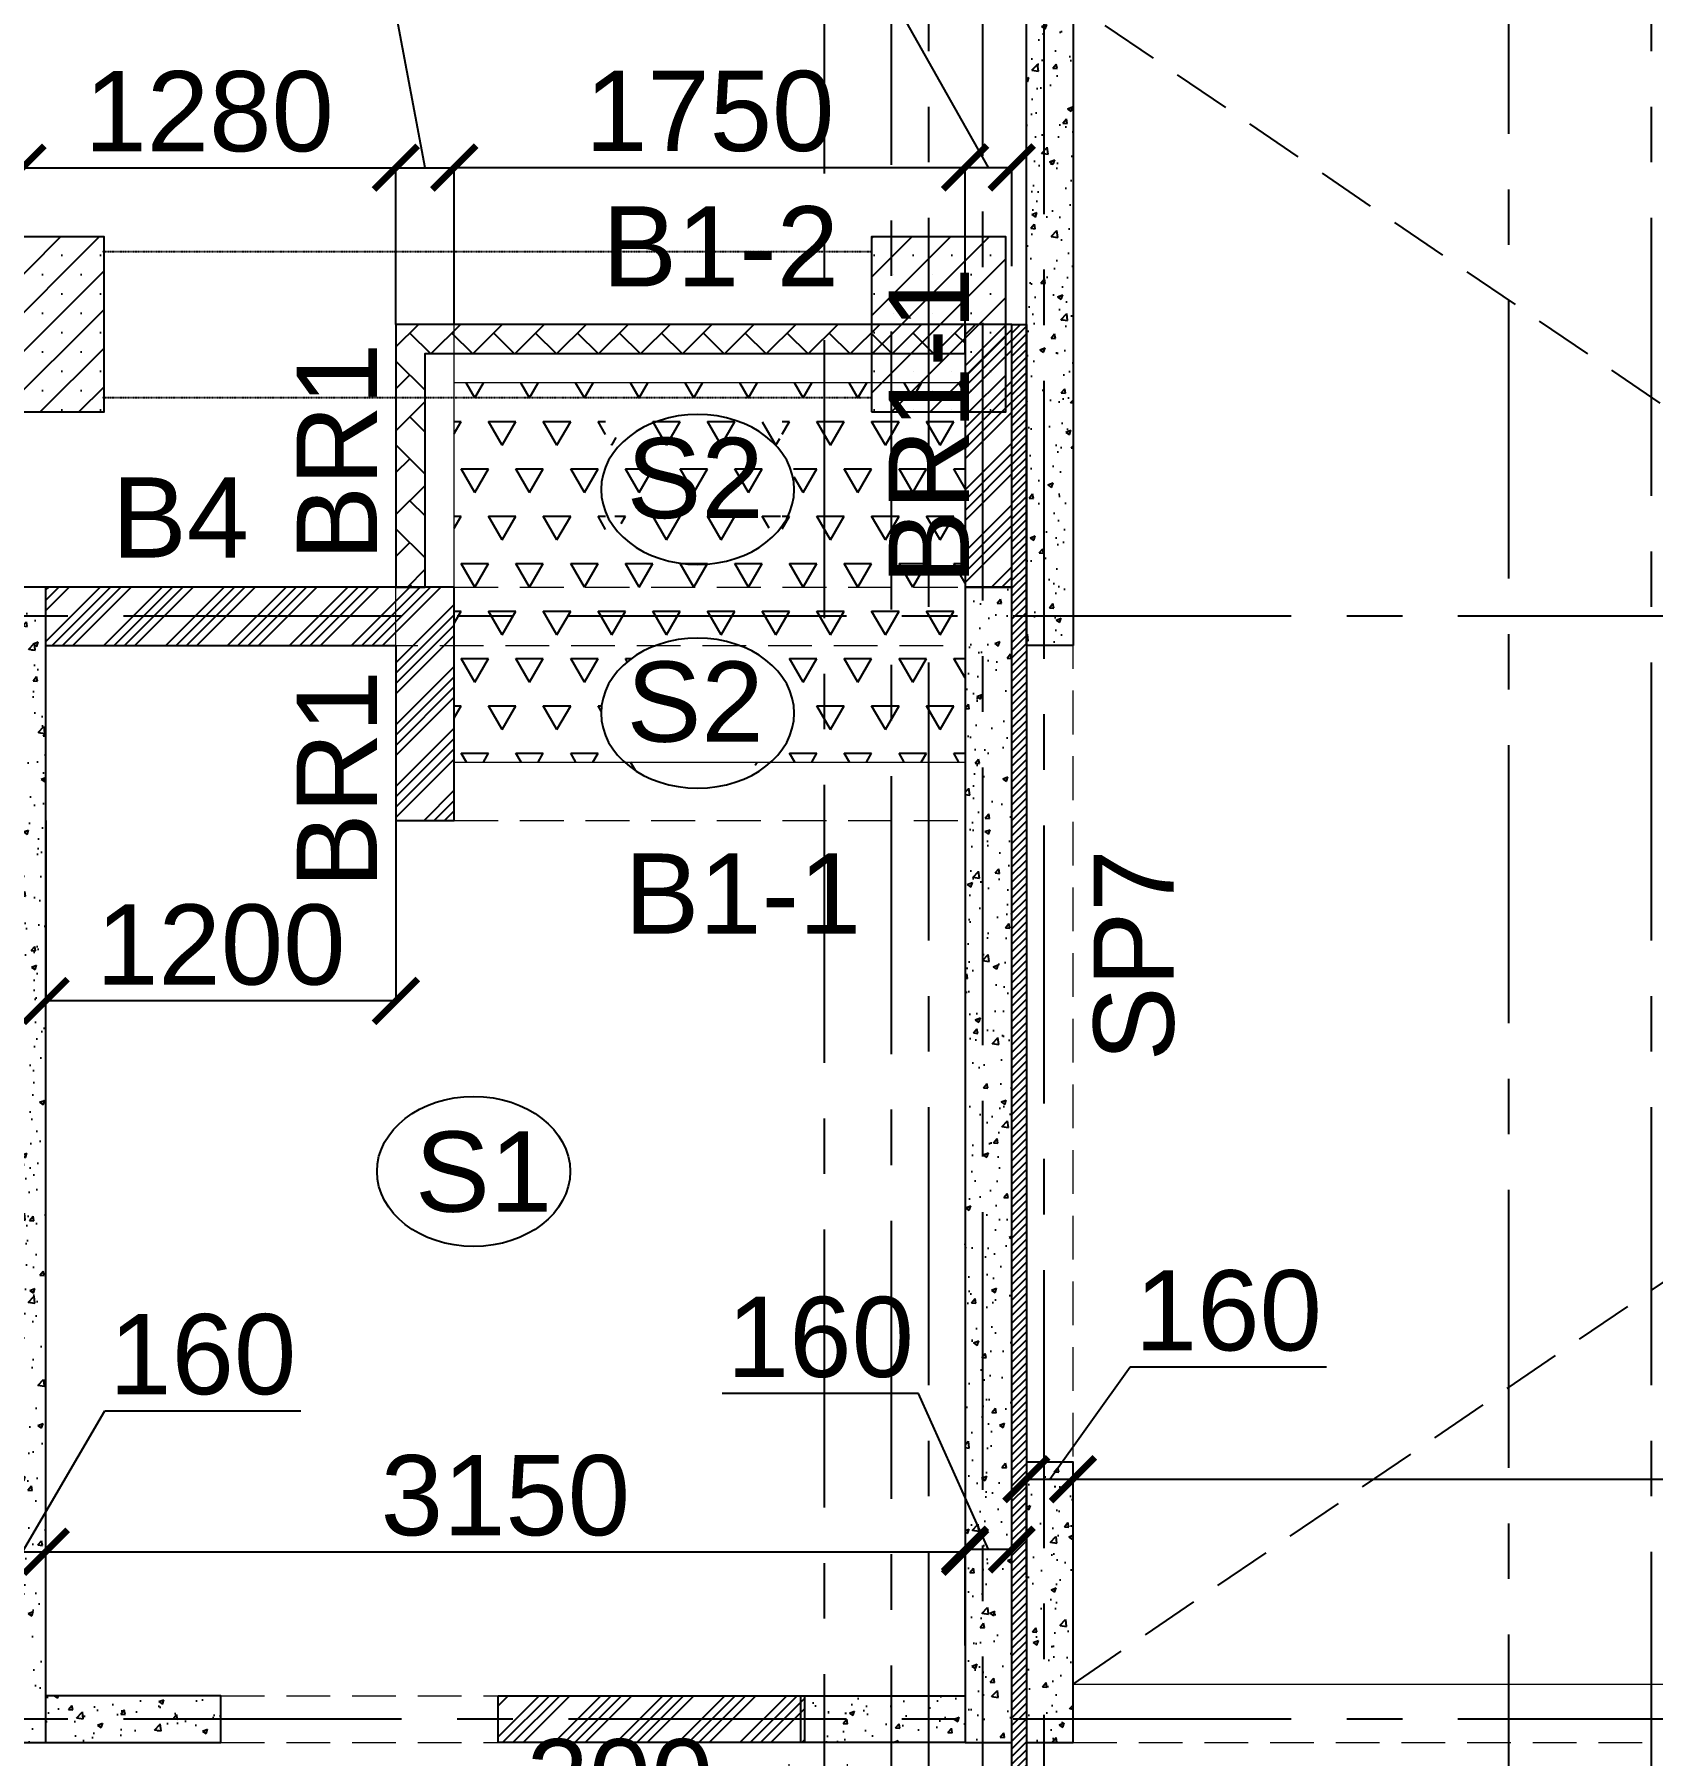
# Model space of a CAD drawing. Header units: inches. Extents: x -1898 to 127651, y -195120 to -109120.
# Drawn here: x 35334 to 40878, y -123195 to -117296 of the extents above; entities that cross this region are included whole.
import ezdxf

# ---------------------------------------------------------------- set-up
doc = ezdxf.new("R2010")
doc.units = ezdxf.units.IN
doc.header["$MEASUREMENT"] = 0
for name, pattern in [('CENTER', [50.8, 31.75, -6.35, 6.35, -6.35]), ('DASHED2', [9.525, 6.35, -3.175]), ('Hidden', [3, 2, -1])]:
    doc.linetypes.add(name, pattern=pattern)
for name, color, linetype in [('1', 8, 'Continuous'), ('160 R.C. WALL HAT', 8, 'Continuous'), ('160 R.C.WALL', 6, 'Continuous'), ('2', 5, 'Continuous'), ('AR-Column', 40, 'Continuous'), ('AR-Hidden', 251, 'DASHED2'), ('BAL. PARAPET WALL', 4, 'Continuous'), ('BEAM TEXT', 4, 'Continuous'), ('DIM', 251, 'Continuous'), ('GRID', 8, 'CENTER'), ('NON S.WALL HATCH', 8, 'Continuous'), ('NON STRUC R.C.WALL', 6, 'Continuous'), ('NON.STRUC.R.C.WALLS', 1, 'Continuous'), ('PARAPET WALL', 4, 'Continuous'), ('SPANRAL BEAM', 3, 'Continuous'), ('SUNKEN', 8, 'Continuous')]:
    doc.layers.add(name, color=color, linetype=linetype)
for name, color, linetype, lineweight in [('BEAMS', 3, 'Continuous', 0), ('SLAB CIR', 1, 'Continuous', 25), ('SLAB TXT', 3, 'Continuous', 0)]:
    doc.layers.add(name, color=color, linetype=linetype, lineweight=lineweight)
doc.styles.add('T200', font='sanss___.ttf', dxfattribs={"height": 275})
doc.styles.add('T300', font='sanss___.ttf', dxfattribs={"height": 350})
doc.dimstyles.new('T 200', dxfattribs={"dimtxt": 275, "dimasz": 150, "dimexe": 1, "dimexo": 0, "dimgap": 50, "dimtad": 1, "dimdec": 0, "dimrnd": 5, "dimdsep": 46, "dimtxsty": 'T200', "dimblk": 'ARCHTICK', "dimcen": 2.5, "dimdle": 1, "dimclrd": 5, "dimclre": 253, "dimclrt": 1, "dimadec": 0, "dimazin": 0, "dimtfac": 1, "dimtdec": 0, "dimtmove": 2, "dimatfit": 3, "dimfxl": 0, "dimarcsym": 0})
pattern_1 = [(45, (2346260.05, -240371.21), (-106.066017, 106.066017), []), (45, (2346295.4, -240371.21), (-106.066017, 106.066017), []), (45, (2346330.76, -240371.21), (-106.066017, 106.066017), []), (45, (2346366.12, -240371.21), (-106.066017, 106.066017), [])]
pattern_2 = [(50, (2184721.52, 112605.64), (179.315046, -15.688034), [18.75, -206.25]), (355, (2184721.52, 112605.64), (-34.687833, 188.048033), [15, -165]), (100.4514445, (2184736.47, 112604.33), (144.627212, 172.359998), [15.935048, -175.285528]), (46.1842, (2184721.52, 112655.64), (266.810333, -41.37982), [28.125, -309.375]), (96.635635, (2184743.76, 112652.2), (233.665486, 243.52965), [23.902586, -262.92844]), (351.184164, (2184721.52, 112655.64), (233.665486, 243.52965), [22.5, -247.5]), (21, (2184746.52, 112643.14), (149.226763, -100.654723), [18.75, -206.25]), (326, (2184746.52, 112643.14), (60.828833, 181.287511), [15, -165]), (71.451445, (2184758.96, 112634.75), (210.055594, 80.632788), [15.935047, -175.285528]), (37.5, (2184721.524, 112605.64), (3.0399638, 83.2234635), [0, -163, 0, -167.5, 0, -165.625]), (7.5, (2184721.52, 112605.64), (65.7673844, 98.602928), [0, -95.5, 0, -159.25, 0, -63.125]), (327.5, (2184665.774, 112605.64), (133.455609, -5.638718), [0, -62.5, 0, -195, 0, -258.75]), (317.5, (2184640.77, 112605.64), (145.7965423, 25.0262456), [0, -81.25, 0, -129.5, 0, -183.75])]
pattern_3 = [(45, (-131825.64, 75915.45), (-66.29126, 66.29126), []), (45, (-131759.35, 75915.45), (-66.29126, 66.29126), [0, -93.75])]

# ---------------------------------------------------------------- blocks, each defined once
blk = doc.blocks.new('_ARCHTICK')
at = {"color": 0, "linetype": 'ByBlock', "const_width": 0.15}
blk.add_lwpolyline([(-0.5, -0.5), (0.5, 0.5)], dxfattribs=at)
blk = doc.blocks.new('*D21')
at = {"layer": 'Defpoints', "color": 0}
for p in [(35372.4, -122496.6), (35212.4, -122768.8, 14.7), (35372.4, -122783.9, 14.7)]:
    blk.add_point(p, dxfattribs=at)
at = {"layer": 'DIM', "color": 5, "lineweight": -2}
for p, q in [((35292.4, -122496.6), (35574.5, -122013.2)), ((35574.5, -122013.2), (36246.7, -122013.2)), ((35211.4, -122496.6), (35373.4, -122496.6))]:
    blk.add_line(p, q, dxfattribs=at)
at = {"layer": 'DIM', "color": 253, "lineweight": -2}
for p, q in [((35212.4, -122768.8), (35212.4, -122495.6)), ((35372.4, -122783.9), (35372.4, -122495.6))]:
    blk.add_line(p, q, dxfattribs=at)
at = {"layer": 'DIM', "color": 5, "lineweight": -2, "xscale": 150, "yscale": 150, "zscale": 150, "rotation": 180}
blk.add_blockref('_ARCHTICK', (35212.4, -122496.6), dxfattribs=at)
at = {"layer": 'DIM', "color": 5, "lineweight": -2, "xscale": 150, "yscale": 150, "zscale": 150}
blk.add_blockref('_ARCHTICK', (35372.4, -122496.6), dxfattribs=at)
at = {"layer": 'DIM', "color": 1, "insert": (35910.6, -121821.3), "char_height": 275, "attachment_point": 5, "style": 'T200'}
blk.add_mtext('160', dxfattribs=at)
blk = doc.blocks.new('*D22')
at = {"layer": 'Defpoints', "color": 0}
for p in [(38522.4, -122489.3), (38682.4, -122776.6, 14.7), (38522.4, -122818.5, 14.7)]:
    blk.add_point(p, dxfattribs=at)
at = {"layer": 'DIM', "color": 5, "lineweight": -2}
for p, q in [((38363, -121954.1), (37690.7, -121954.1)), ((38602.4, -122489.3), (38363, -121954.1)), ((38683.4, -122489.3), (38521.4, -122489.3))]:
    blk.add_line(p, q, dxfattribs=at)
at = {"layer": 'DIM', "color": 253, "lineweight": -2}
for p, q in [((38522.4, -122818.5), (38522.4, -122488.3)), ((38682.4, -122776.6), (38682.4, -122488.3))]:
    blk.add_line(p, q, dxfattribs=at)
at = {"layer": 'DIM', "color": 5, "lineweight": -2, "xscale": 150, "yscale": 150, "zscale": 150, "rotation": 180}
blk.add_blockref('_ARCHTICK', (38522.4, -122489.3), dxfattribs=at)
at = {"layer": 'DIM', "color": 5, "lineweight": -2, "xscale": 150, "yscale": 150, "zscale": 150}
blk.add_blockref('_ARCHTICK', (38682.4, -122489.3), dxfattribs=at)
at = {"layer": 'DIM', "color": 1, "insert": (38026.8, -121762.3), "char_height": 275, "attachment_point": 5, "style": 'T200'}
blk.add_mtext('160', dxfattribs=at)
blk = doc.blocks.new('*D23')
at = {"layer": 'Defpoints', "color": 0}
for p in [(38892.4, -122248.2), (38732.4, -122576.9, 14.7), (38892.4, -122591.2, 14.7)]:
    blk.add_point(p, dxfattribs=at)
at = {"layer": 'DIM', "color": 5, "lineweight": -2}
for p, q in [((38812.4, -122248.2), (39088.6, -121863)), ((39088.6, -121863), (39760.8, -121863)), ((38731.4, -122248.2), (38893.4, -122248.2))]:
    blk.add_line(p, q, dxfattribs=at)
at = {"layer": 'DIM', "color": 253, "lineweight": -2}
for p, q in [((38732.4, -122576.9), (38732.4, -122247.2)), ((38892.4, -122591.2), (38892.4, -122247.2))]:
    blk.add_line(p, q, dxfattribs=at)
at = {"layer": 'DIM', "color": 5, "lineweight": -2, "xscale": 150, "yscale": 150, "zscale": 150, "rotation": 180}
blk.add_blockref('_ARCHTICK', (38732.4, -122248.2), dxfattribs=at)
at = {"layer": 'DIM', "color": 5, "lineweight": -2, "xscale": 150, "yscale": 150, "zscale": 150}
blk.add_blockref('_ARCHTICK', (38892.4, -122248.2), dxfattribs=at)
at = {"layer": 'DIM', "color": 1, "insert": (39424.7, -121671.2), "char_height": 275, "attachment_point": 5, "style": 'T200'}
blk.add_mtext('160', dxfattribs=at)
blk = doc.blocks.new('*D24')
at = {"layer": 'Defpoints', "color": 0}
for p in [(47351, -122248.4), (38892.4, -122591.2, 14.7), (47351, -122605.9)]:
    blk.add_point(p, dxfattribs=at)
at = {"layer": 'DIM', "color": 5, "lineweight": -2}
blk.add_line((38891.4, -122248.4), (47352, -122248.4), dxfattribs=at)
at = {"layer": 'DIM', "color": 253, "lineweight": -2}
for p, q in [((38892.4, -122591.2), (38892.4, -122247.4)), ((47351, -122605.9), (47351, -122247.4))]:
    blk.add_line(p, q, dxfattribs=at)
at = {"layer": 'DIM', "color": 5, "lineweight": -2, "xscale": 150, "yscale": 150, "zscale": 150, "rotation": 180}
blk.add_blockref('_ARCHTICK', (38892.4, -122248.4), dxfattribs=at)
at = {"layer": 'DIM', "color": 5, "lineweight": -2, "xscale": 150, "yscale": 150, "zscale": 150}
blk.add_blockref('_ARCHTICK', (47351, -122248.4), dxfattribs=at)
at = {"layer": 'DIM', "color": 1, "insert": (43121.7, -122056.6), "char_height": 275, "attachment_point": 5, "style": 'T200'}
blk.add_mtext('8460', dxfattribs=at)
blk = doc.blocks.new('*D231')
at = {"layer": 'Defpoints', "color": 0}
for p in [(37919.3, -123740.6, 14.7), (38119.3, -123760.8), (38119.3, -123841.5, 14.7)]:
    blk.add_point(p, dxfattribs=at)
at = {"layer": 'DIM', "color": 5, "lineweight": -2}
for p, q in [((37689, -123469.8), (36990.7, -123469.8)), ((38019.3, -123760.8), (37689, -123469.8)), ((37918.3, -123760.8), (38120.3, -123760.8))]:
    blk.add_line(p, q, dxfattribs=at)
at = {"layer": 'DIM', "color": 253, "lineweight": -2}
for p, q in [((37919.3, -123740.6), (37919.3, -123761.8)), ((38119.3, -123841.5), (38119.3, -123759.8))]:
    blk.add_line(p, q, dxfattribs=at)
at = {"layer": 'DIM', "color": 5, "lineweight": -2, "xscale": 150, "yscale": 150, "zscale": 150, "rotation": 180}
blk.add_blockref('_ARCHTICK', (37919.3, -123760.8), dxfattribs=at)
at = {"layer": 'DIM', "color": 5, "lineweight": -2, "xscale": 150, "yscale": 150, "zscale": 150}
blk.add_blockref('_ARCHTICK', (38119.3, -123760.8), dxfattribs=at)
at = {"layer": 'DIM', "color": 1, "insert": (37339.8, -123278.2), "char_height": 275, "attachment_point": 5, "style": 'T200'}
blk.add_mtext('200', dxfattribs=at)
blk = doc.blocks.new('*D263')
at = {"layer": 'Defpoints', "color": 0}
for p in [(35292.4, -117753.1), (35292.4, -117887.1, 14.7), (34012.4, -118290.2, 14.7)]:
    blk.add_point(p, dxfattribs=at)
at = {"layer": 'DIM', "color": 5, "lineweight": -2}
blk.add_line((34011.4, -117753.1), (35293.4, -117753.1), dxfattribs=at)
at = {"layer": 'DIM', "color": 253, "lineweight": -2}
for p, q in [((34012.4, -118290.2), (34012.4, -117752.1)), ((35292.4, -117887.1), (35292.4, -117752.1))]:
    blk.add_line(p, q, dxfattribs=at)
at = {"layer": 'DIM', "color": 5, "lineweight": -2, "xscale": 150, "yscale": 150, "zscale": 150, "rotation": 180}
blk.add_blockref('_ARCHTICK', (34012.4, -117753.1), dxfattribs=at)
at = {"layer": 'DIM', "color": 5, "lineweight": -2, "xscale": 150, "yscale": 150, "zscale": 150}
blk.add_blockref('_ARCHTICK', (35292.4, -117753.1), dxfattribs=at)
at = {"layer": 'DIM', "color": 1, "insert": (34652.4, -117561.4), "char_height": 275, "attachment_point": 5, "style": 'T200'}
blk.add_mtext('1280', dxfattribs=at)
blk = doc.blocks.new('*D264')
at = {"layer": 'Defpoints', "color": 0}
for p in [(36572.4, -117753.1), (35292.4, -117887.1, 14.7), (36572.4, -118290.2, 14.7)]:
    blk.add_point(p, dxfattribs=at)
at = {"layer": 'DIM', "color": 5, "lineweight": -2}
blk.add_line((35291.4, -117753.1), (36573.4, -117753.1), dxfattribs=at)
at = {"layer": 'DIM', "color": 253, "lineweight": -2}
for p, q in [((35292.4, -117887.1), (35292.4, -117752.1)), ((36572.4, -118290.2), (36572.4, -117752.1))]:
    blk.add_line(p, q, dxfattribs=at)
at = {"layer": 'DIM', "color": 5, "lineweight": -2, "xscale": 150, "yscale": 150, "zscale": 150, "rotation": 180}
blk.add_blockref('_ARCHTICK', (35292.4, -117753.1), dxfattribs=at)
at = {"layer": 'DIM', "color": 5, "lineweight": -2, "xscale": 150, "yscale": 150, "zscale": 150}
blk.add_blockref('_ARCHTICK', (36572.4, -117753.1), dxfattribs=at)
at = {"layer": 'DIM', "color": 1, "insert": (35932.4, -117561.4), "char_height": 275, "attachment_point": 5, "style": 'T200'}
blk.add_mtext('1280', dxfattribs=at)
blk = doc.blocks.new('*D265')
at = {"layer": 'Defpoints', "color": 0}
for p in [(36772.4, -117753.1), (36572.4, -118290.2, 14.7), (36772.4, -118290.2, 14.7)]:
    blk.add_point(p, dxfattribs=at)
at = {"layer": 'DIM', "color": 5, "lineweight": -2}
for p, q in [((36544.6, -117070.3), (35846.3, -117070.3)), ((36672.4, -117753.1), (36544.6, -117070.3)), ((36571.4, -117753.1), (36773.4, -117753.1))]:
    blk.add_line(p, q, dxfattribs=at)
at = {"layer": 'DIM', "color": 253, "lineweight": -2}
for p, q in [((36572.4, -118290.2), (36572.4, -117752.1)), ((36772.4, -118290.2), (36772.4, -117752.1))]:
    blk.add_line(p, q, dxfattribs=at)
at = {"layer": 'DIM', "color": 5, "lineweight": -2, "xscale": 150, "yscale": 150, "zscale": 150, "rotation": 180}
blk.add_blockref('_ARCHTICK', (36572.4, -117753.1), dxfattribs=at)
at = {"layer": 'DIM', "color": 5, "lineweight": -2, "xscale": 150, "yscale": 150, "zscale": 150}
blk.add_blockref('_ARCHTICK', (36772.4, -117753.1), dxfattribs=at)
at = {"layer": 'DIM', "color": 1, "insert": (36195.4, -116878.6), "char_height": 275, "attachment_point": 5, "style": 'T200'}
blk.add_mtext('200', dxfattribs=at)
blk = doc.blocks.new('*D268')
at = {"layer": 'Defpoints', "color": 0}
for p in [(38522.4, -122496.6), (35372.4, -122639.8), (38522.4, -122639.8, 14.7)]:
    blk.add_point(p, dxfattribs=at)
at = {"layer": 'DIM', "color": 5, "lineweight": -2}
blk.add_line((35371.4, -122496.6), (38523.4, -122496.6), dxfattribs=at)
at = {"layer": 'DIM', "color": 253, "lineweight": -2}
for p, q in [((35372.4, -122639.8), (35372.4, -122495.6)), ((38522.4, -122639.8), (38522.4, -122495.6))]:
    blk.add_line(p, q, dxfattribs=at)
at = {"layer": 'DIM', "color": 5, "lineweight": -2, "xscale": 150, "yscale": 150, "zscale": 150, "rotation": 180}
blk.add_blockref('_ARCHTICK', (35372.4, -122496.6), dxfattribs=at)
at = {"layer": 'DIM', "color": 5, "lineweight": -2, "xscale": 150, "yscale": 150, "zscale": 150}
blk.add_blockref('_ARCHTICK', (38522.4, -122496.6), dxfattribs=at)
at = {"layer": 'DIM', "color": 1, "insert": (36947.4, -122304.8), "char_height": 275, "attachment_point": 5, "style": 'T200'}
blk.add_mtext('3150', dxfattribs=at)
blk = doc.blocks.new('*D616')
at = {"layer": 'Defpoints', "color": 0}
for p in [(38522.4, -117752.1), (36772.4, -117944.9), (38522.4, -118290.2, 14.7)]:
    blk.add_point(p, dxfattribs=at)
at = {"layer": 'DIM', "color": 5, "lineweight": -2}
blk.add_line((36771.4, -117752.1), (38523.4, -117752.1), dxfattribs=at)
at = {"layer": 'DIM', "color": 253, "lineweight": -2}
for p, q in [((36772.4, -117944.9), (36772.4, -117751.1)), ((38522.4, -118290.2), (38522.4, -117751.1))]:
    blk.add_line(p, q, dxfattribs=at)
at = {"layer": 'DIM', "color": 5, "lineweight": -2, "xscale": 150, "yscale": 150, "zscale": 150, "rotation": 180}
blk.add_blockref('_ARCHTICK', (36772.4, -117752.1), dxfattribs=at)
at = {"layer": 'DIM', "color": 5, "lineweight": -2, "xscale": 150, "yscale": 150, "zscale": 150}
blk.add_blockref('_ARCHTICK', (38522.4, -117752.1), dxfattribs=at)
at = {"layer": 'DIM', "color": 1, "insert": (37647.4, -117560.4), "char_height": 275, "attachment_point": 5, "style": 'T200'}
blk.add_mtext('1750', dxfattribs=at)
blk = doc.blocks.new('*D617')
at = {"layer": 'Defpoints', "color": 0}
for p in [(38682.4, -117752.1), (38682.4, -118090.2, -14.7), (38522.4, -118290.2, 14.7)]:
    blk.add_point(p, dxfattribs=at)
at = {"layer": 'DIM', "color": 5, "lineweight": -2}
for p, q in [((38218.2, -117070.3), (37545.9, -117070.3)), ((38602.4, -117752.1), (38218.2, -117070.3)), ((38521.4, -117752.1), (38683.4, -117752.1))]:
    blk.add_line(p, q, dxfattribs=at)
at = {"layer": 'DIM', "color": 253, "lineweight": -2}
for p, q in [((38522.4, -118290.2), (38522.4, -117751.1)), ((38682.4, -118090.2), (38682.4, -117751.1))]:
    blk.add_line(p, q, dxfattribs=at)
at = {"layer": 'DIM', "color": 5, "lineweight": -2, "xscale": 150, "yscale": 150, "zscale": 150, "rotation": 180}
blk.add_blockref('_ARCHTICK', (38522.4, -117752.1), dxfattribs=at)
at = {"layer": 'DIM', "color": 5, "lineweight": -2, "xscale": 150, "yscale": 150, "zscale": 150}
blk.add_blockref('_ARCHTICK', (38682.4, -117752.1), dxfattribs=at)
at = {"layer": 'DIM', "color": 1, "insert": (37882.1, -116878.4), "char_height": 275, "attachment_point": 5, "style": 'T200'}
blk.add_mtext('160', dxfattribs=at)
blk = doc.blocks.new('*D776')
at = {"layer": 'Defpoints', "color": 0}
for p in [(35372.4, -119990.2, 14.7), (36572.4, -119990.2, 14.7), (35372.4, -120609)]:
    blk.add_point(p, dxfattribs=at)
at = {"layer": 'DIM', "color": 253, "lineweight": -2}
for p, q in [((35372.4, -119990.2), (35372.4, -120610)), ((36572.4, -119990.2), (36572.4, -120610))]:
    blk.add_line(p, q, dxfattribs=at)
at = {"layer": 'DIM', "color": 5, "lineweight": -2}
blk.add_line((36573.4, -120609), (35371.4, -120609), dxfattribs=at)
at = {"layer": 'DIM', "color": 5, "lineweight": -2, "xscale": 150, "yscale": 150, "zscale": 150, "rotation": 180}
blk.add_blockref('_ARCHTICK', (35372.4, -120609), dxfattribs=at)
at = {"layer": 'DIM', "color": 5, "lineweight": -2, "xscale": 150, "yscale": 150, "zscale": 150}
blk.add_blockref('_ARCHTICK', (36572.4, -120609), dxfattribs=at)
at = {"layer": 'DIM', "color": 1, "insert": (35972.4, -120417.4), "char_height": 275, "attachment_point": 5, "style": 'T200'}
blk.add_mtext('1200', dxfattribs=at)
blk = doc.blocks.new('A$C02A55DAE')
at = {"layer": 'NON S.WALL HATCH'}
h = blk.add_hatch(dxfattribs=at)
h.set_pattern_fill('SACNCR', color=256, scale=1000)
h.set_pattern_definition(pattern_3)
h.paths.add_polyline_path([(29810, 600), (30410, 600), (30410, 1200), (29810, 1200)])
h = blk.add_hatch(dxfattribs=at)
h.set_pattern_fill('SACNCR', color=256, scale=1000)
h.set_pattern_definition(pattern_3)
h.paths.add_polyline_path([(33040, 600), (33500, 600), (33500, 1200), (33040, 1200)])
at = {"layer": 'AR-Column', "color": 4, "elevation": -29.5}
for points in [[(29810, 600), (30410, 600), (30410, 1200), (29810, 1200)], [(33040, 600), (33500, 600), (33500, 1200), (33040, 1200)]]:
    blk.add_lwpolyline(points, close=True, dxfattribs=at)
at = {"layer": 'AR-Hidden', "ltscale": 0.009}
for p, q in [((30403.9, 1150, -29.5), (33040, 1150, -29.5)), ((30403.9, 650, -29.5), (33040, 650, -29.5))]:
    blk.add_line(p, q, dxfattribs=at)

msp = doc.modelspace()

# ---------------------------------------------------------------- hatches: boundary and pattern name
at = {"layer": '160 R.C. WALL HAT'}
h = msp.add_hatch(dxfattribs=at)
h.set_pattern_fill('AR-CONC', color=256, scale=25)
h.set_pattern_definition(pattern_2)
h.paths.add_polyline_path([(38732.4, -119390.2), (38892.4, -119390.2), (38892.4, -116990.3), (38732.4, -116990.3)])
h = msp.add_hatch(dxfattribs=at)
h.set_pattern_fill('AR-CONC', color=256, scale=25)
h.set_pattern_definition(pattern_2)
h.paths.add_polyline_path([(35372.4, -119190.2), (35212.4, -119190.2), (35212.4, -123150.2), (35372.4, -123150.2)])
h = msp.add_hatch(dxfattribs=at)
h.set_pattern_fill('AR-CONC', color=256, scale=25)
h.set_pattern_definition(pattern_2)
h.paths.add_polyline_path([(38682.4, -119190.2), (38522.4, -119190.2), (38522.4, -123150.2), (38682.4, -123150.2)])
h = msp.add_hatch(dxfattribs=at)
h.set_pattern_fill('AR-CONC', color=256, scale=25)
h.set_pattern_definition(pattern_2)
h.paths.add_polyline_path([(38892.4, -122190.2), (38732.4, -122190.2), (38732.4, -123150.2), (38892.4, -123150.2)])
h = msp.add_hatch(dxfattribs=at)
h.set_pattern_fill('AR-CONC', color=256, scale=25)
h.set_pattern_definition(pattern_2)
h.paths.add_polyline_path([(35972.4, -123150.2), (35972.4, -122990.2), (35372.4, -122990.2), (35372.4, -123150.2)])
h = msp.add_hatch(dxfattribs=at)
h.set_pattern_fill('AR-CONC', color=256, scale=25)
h.set_pattern_definition(pattern_2)
h.paths.add_polyline_path([(37959.3, -122990.2), (38522.4, -122990.2), (38522.4, -123150.2), (37959.3, -123150.2)])
at = {"layer": '2'}
h = msp.add_hatch(dxfattribs=at)
h.set_pattern_fill('ANSI31', color=1, scale=150, style=0)
h.set_pattern_definition([(45, (210, 0), (-13.2582521, 13.2582521), [])])
h.paths.add_polyline_path([(38682.4, -118290.2), (38732.4, -118290.2), (38732.4, -124950.2), (38682.4, -124950.2)])
at = {"layer": 'BAL. PARAPET WALL'}
h = msp.add_hatch(dxfattribs=at)
h.set_pattern_fill('AR-HBONE', color=256, angle=-90, style=0)
h.set_pattern_definition([(315, (535203.72, 2006768.09), (143.684098, -4e-14), [304.8, -101.6]), (45, (535275.56, 2006696.24), (143.684098, -4e-14), [304.8, -101.6])])
h.paths.add_polyline_path([(38522.4, -118390.2), (38522.4, -118290.2), (36572.4, -118290.2), (36572.4, -119190.2), (36672.4, -119190.2), (36672.4, -118390.2)])
at = {"layer": 'NON STRUC R.C.WALL'}
h = msp.add_hatch(dxfattribs=at)
h.set_pattern_fill('ANSI34', color=1, scale=200)
h.set_pattern_definition([(45, (2352880.05, -240411.21), (-106.066017, 106.066017), []), (45, (2352915.4, -240411.21), (-106.066017, 106.066017), []), (45, (2352950.76, -240411.21), (-106.066017, 106.066017), []), (45, (2352986.12, -240411.21), (-106.066017, 106.066017), [])])
h.paths.add_polyline_path([(38522.4, -119190.2), (38682.4, -119190.2), (38682.4, -118290.2), (38522.4, -118290.2)])
h = msp.add_hatch(dxfattribs=at)
h.set_pattern_fill('ANSI34', color=1, scale=200)
h.set_pattern_definition(pattern_1)
h.paths.add_polyline_path([(35372.4, -119390.2), (36572.4, -119390.2), (36572.4, -119990.2), (36772.4, -119990.2), (36772.4, -119190.2), (35372.4, -119190.2)])
h = msp.add_hatch(dxfattribs=at)
h.set_pattern_fill('ANSI34', color=1, scale=200)
h.set_pattern_definition(pattern_1)
h.paths.add_polyline_path([(36922.4, -122990.2), (37972.4, -122990.2), (37972.4, -123150.2), (36922.4, -123150.2)])
at = {"layer": 'SUNKEN'}
h = msp.add_hatch(dxfattribs=at)
h.set_pattern_fill('TRIANG', color=256, scale=500)
h.set_pattern_definition([(60, (2301842.9, -345548.81), (-93.75, 162.379763), [93.75, -93.75]), (120, (2301842.9, -345548.81), (-187.5, 1e-07), [93.75, -93.75]), (0, (2301796.02, -345467.62), (93.75, 162.379763), [93.75, -93.75])])
edge = h.paths.add_edge_path(flags=16)
edge.add_ellipse((37606.3, -118815.9), major_axis=(331, 0), ratio=0.77685, start_angle=0, end_angle=360, ccw=False)
h.paths.add_polyline_path([(37290.9, -119034), (37896, -119034), (37896, -118602.8), (37290.9, -118602.8)], flags=16)
h.paths.add_polyline_path([(37460.2, -119391.8), (37464.7, -119390.2), (36772.4, -119390.2), (36772.4, -119790.2), (37411.2, -119790.2), (37404.4, -119826.3), (37394.1, -119819.9), (37384.2, -119813.2), (37374.6, -119806.2), (37365.4, -119798.9), (37356.6, -119791.3), (37348.1, -119783.4), (37340.1, -119775.3), (37332.5, -119767), (37325.3, -119758.4), (37318.6, -119749.6), (37312.3, -119740.6), (37306.5, -119731.5), (37301.2, -119722.1), (37296.3, -119712.6), (37292, -119703), (37288.1, -119693.2), (37284.7, -119683.3), (37281.9, -119673.3), (37279.5, -119663.3), (37277.7, -119653.1), (37276.4, -119643), (37275.6, -119632.8), (37275.3, -119622.5), (37275.6, -119612.3), (37276.4, -119602.1), (37277.7, -119591.9), (37279.5, -119581.8), (37281.9, -119571.7), (37284.7, -119561.8), (37288.1, -119551.9), (37292, -119542.1), (37296.3, -119532.5), (37301.2, -119523), (37306.5, -119513.6), (37312.3, -119504.4), (37318.6, -119495.4), (37325.3, -119486.7), (37332.5, -119478.1), (37340.1, -119469.7), (37348.1, -119461.6), (37356.6, -119453.8), (37365.4, -119446.2), (37374.6, -119438.9), (37384.2, -119431.9), (37394.1, -119425.2), (37404.4, -119418.8), (37415, -119412.7), (37425.9, -119407), (37437.1, -119401.6), (37448.5, -119396.5)])
h.paths.add_polyline_path([(38522.4, -119190.2), (38522.4, -118490.2), (36772.4, -118490.2), (36772.4, -119190.2)])
h.paths.add_polyline_path([(38522.4, -119390.2), (38522.4, -119190.2), (36772.4, -119190.2), (36772.4, -119390.2)])
h.paths.add_polyline_path([(38522.4, -119830.2), (38522.4, -119390.2), (37748, -119390.2), (37752.5, -119391.8), (37764.2, -119396.5), (37775.6, -119401.6), (37786.8, -119407), (37797.7, -119412.7), (37808.3, -119418.8), (37818.5, -119425.2), (37828.5, -119431.9), (37838.1, -119438.9), (37847.3, -119446.2), (37856.1, -119453.8), (37864.5, -119461.6), (37872.6, -119469.7), (37880.2, -119478.1), (37887.4, -119486.7), (37894.1, -119495.4), (37900.4, -119504.4), (37906.2, -119513.6), (37911.5, -119523), (37916.4, -119532.5), (37920.7, -119542.1), (37924.6, -119551.9), (37928, -119561.8), (37930.8, -119571.7), (37933.2, -119581.8), (37935, -119591.9), (37936.3, -119602.1), (37937.1, -119612.3), (37937.3, -119622.5), (37937.1, -119632.8), (37936.3, -119643), (37935, -119653.1), (37933.2, -119663.3), (37930.8, -119673.3), (37928, -119683.3), (37924.6, -119693.2), (37920.7, -119703), (37916.4, -119712.6), (37911.5, -119722.1), (37906.2, -119731.5), (37900.4, -119740.6), (37894.1, -119749.6), (37887.4, -119758.4), (37880.2, -119767), (37872.6, -119775.3), (37864.5, -119783.4), (37856.1, -119791.3), (37847.3, -119798.9), (37838.1, -119806.2), (37828.5, -119813.2), (37818.5, -119819.9), (37808.3, -119826.3), (37801.5, -119790.2), (38522.4, -119790.2)])

# ---------------------------------------------------------------- linework, layer by layer
at = {"layer": '1', "linetype": 'Hidden', "ltscale": 100}
for p, q in [((38892.4, -122950.2, 14.7), (47350.9, -117190.3, 14.7)), ((47351, -122950.2, 14.7), (38892.4, -117190.3, 14.7))]:
    msp.add_line(p, q, dxfattribs=at)
at = {"layer": '160 R.C.WALL', "elevation": 14.7}
for points in [[(38892.4, -119390.2), (38732.4, -119390.2), (38732.4, -116990.3), (38892.4, -116990.3)], [(35212.4, -123150.2), (35372.4, -123150.2), (35372.4, -119190.2), (35212.4, -119190.2)], [(38522.4, -123150.2), (38682.4, -123150.2), (38682.4, -119190.2), (38522.4, -119190.2)], [(38732.4, -123150.2), (38892.4, -123150.2), (38892.4, -122190.2), (38732.4, -122190.2)], [(37959.3, -122990.2), (38522.4, -122990.2), (38522.4, -123150.2), (37959.3, -123150.2)]]:
    msp.add_lwpolyline(points, close=True, dxfattribs=at)
msp.add_lwpolyline([(35372.4, -123150.2), (35972.4, -123150.2), (35972.4, -122990.2), (35372.4, -122990.2)], dxfattribs=at)
at = {"layer": '2', "color": 1, "elevation": 14.7}
msp.add_lwpolyline([(38682.4, -118290.2), (38732.4, -118290.2), (38732.4, -124950.2), (38682.4, -124950.2)], close=True, dxfattribs=at)
at = {"layer": 'BAL. PARAPET WALL', "elevation": 14.7}
msp.add_lwpolyline([(38522.4, -118390.2), (38522.4, -118290.2), (36572.4, -118290.2), (36572.4, -119190.2), (36672.4, -119190.2), (36672.4, -118390.2), (38522.4, -118390.2)], dxfattribs=at)
at = {"layer": 'BEAMS', "color": 4, "linetype": 'Continuous', "ltscale": 0.01}
for p, q in [((36572.4, -119990.2, 14.7), (36572.4, -118290.2, 14.7)), ((38522.4, -118290.2, 14.7), (36572.4, -118290.2, 14.7)), ((36772.4, -119990.2, 14.7), (36772.4, -118290.2, 14.7)), ((38522.4, -118490.2, 14.7), (36772.4, -118490.2, 14.7)), ((35372.4, -119190.2, 14.7), (36772.4, -119190.2, 14.7)), ((38732.4, -122170.2, 14.7), (38732.4, -119390.2, 14.7)), ((36772.4, -119790.2, 14.7), (38522.4, -119790.2, 14.7)), ((38892.4, -122950.2, 14.7), (47351, -122950.2, 14.7))]:
    msp.add_line(p, q, dxfattribs=at)
at = {"layer": 'BEAMS', "linetype": 'Hidden', "ltscale": 75}
for p, q in [((36772.4, -119190.2, 14.7), (38522.4, -119190.2, 14.7)), ((35372.4, -119390.2, 14.7), (38522.4, -119390.2, 14.7)), ((38892.4, -122170.2, 14.7), (38892.4, -119390.2, 14.7)), ((36772.4, -119990.2, 14.7), (38522.4, -119990.2, 14.7)), ((35972.4, -122990.2, 14.7), (37972.4, -122990.2, 14.7)), ((35972.4, -123150.2, 14.7), (37972.4, -123150.2, 14.7)), ((37919.3, -124950.2, 14.7), (37919.3, -123150.2, 14.7)), ((38119.3, -124950.2, 14.7), (38119.3, -123150.2, 14.7)), ((38892.4, -123150.2, 14.7), (47351, -123150.1, 14.7))]:
    msp.add_line(p, q, dxfattribs=at)
at = {"layer": 'GRID', "ltscale": 30}
for p, q in [((38397.4, -111829.1, 14.7), (38397.4, -143550.6, 14.7)), ((40872.7, -111829.1, 14.7), (40872.7, -143550.6, 14.7)), ((40384.3, -112112.4, 14.7), (40384.3, -143550.6, 14.7)), ((38582.4, -112188.3, 14.7), (38582.4, -143550.6, 14.7)), ((38039.5, -112248.3, 14.7), (38039.5, -143550.6, 14.7)), ((38269.5, -112218.5, 14.7), (38269.5, -143550.6, 14.7)), ((38792.4, -112387.5, 14.7), (38792.4, -143550.6, 14.7)), ((86883.8, -119290.2, 14.7), (739.5, -119290.2, 14.7)), ((86883.8, -123070.2, 14.7), (739.5, -123070.2, 14.7))]:
    msp.add_line(p, q, dxfattribs=at)
at = {"layer": 'NON.STRUC.R.C.WALLS', "elevation": 14.7}
for points in [[(38522.4, -119190.2), (38682.4, -119190.2), (38682.4, -118290.2), (38522.4, -118290.2)], [(36922.4, -122990.2), (37972.4, -122990.2), (37972.4, -123150.2), (36922.4, -123150.2)]]:
    msp.add_lwpolyline(points, close=True, dxfattribs=at)
msp.add_lwpolyline([(35372.4, -119390.2), (36572.4, -119390.2), (36572.4, -119990.2), (36772.4, -119990.2), (36772.4, -119190.2), (35372.4, -119190.2)], dxfattribs=at)
at = {"layer": 'PARAPET WALL'}
msp.add_line((36572.4, -119990.2, 14.7), (36772.4, -119990.2, 14.7), dxfattribs=at)
at = {"layer": 'SLAB CIR', "extrusion": (0, 0, -1)}
for centre in [(37606.3, -118855.9, -0.7), (37606.3, -119622.5, -0.7)]:
    msp.add_ellipse(centre, major_axis=(331, 0), ratio=0.77685, dxfattribs=at)
at = {"layer": 'SLAB CIR'}
msp.add_ellipse((36838.6, -121193.3, -0.7), major_axis=(-331, 0), ratio=0.77685, dxfattribs=at)

# ---------------------------------------------------------------- block references
at = {"layer": 'DIM', "color": 1}
msp.add_blockref('A$C02A55DAE', (5162.4, -119190.2, 29.5), dxfattribs=at)

# ---------------------------------------------------------------- texts
at = {"layer": 'BEAM TEXT', "style": 'T300'}
for s, p in [('B1-2', (37279, -118160.2)), ('B4', (35599.5, -119089.3)), ('B1-1', (37355.5, -120378.4))]:
    msp.add_text(s, height=275, dxfattribs=at).set_placement(p)
for s, p in [('BR1-1', (38535.7, -119182.6)), ('BR1', (36507.5, -119100.3)), ('BR1', (36507.5, -120222.5))]:
    msp.add_text(s, height=275, rotation=90, dxfattribs=at).set_placement(p)
at = {"layer": 'SLAB TXT', "style": 'T300'}
for s, p in [('S2', (37362.7, -118953.9)), ('S2', (37362.7, -119720.5)), ('S1', (36637.9, -121331.3))]:
    msp.add_text(s, height=275, dxfattribs=at).set_placement(p)
at = {"layer": 'SPANRAL BEAM', "style": 'T300'}
msp.add_text('SP7', height=275, rotation=90, dxfattribs=at).set_placement((39237.5, -120815.9))

# ---------------------------------------------------------------- dimensions: what is measured, and where the dimension line sits
at = {"layer": 'DIM'}
for base, p1, p2, picture, middle in [((36772.4, -117753.1), (36572.4, -118290.2, 14.7), (36772.4, -118290.2, 14.7), '*D265', (36494.6, -117070.3)), ((38682.4, -117752.1), (38522.4, -118290.2, 14.7), (38682.4, -118090.2, -14.7), '*D617', (38168.2, -117070.3)), ((38892.4, -122248.2), (38732.4, -122576.9, 14.7), (38892.4, -122591.2, 14.7), '*D23', (39138.6, -121863)), ((38522.4, -122489.3, 14.7), (38682.4, -122776.6, 29.5), (38522.4, -122818.5, 29.5), '*D22', (38313, -121954.1, 14.7)), ((35372.4, -122496.6), (35212.4, -122768.8, 14.7), (35372.4, -122783.9, 14.7), '*D21', (35624.5, -122013.2)), ((38119.3, -123760.8), (37919.3, -123740.6, 14.7), (38119.3, -123841.5, 14.7), '*D231', (37639, -123469.8))]:
    dim = msp.add_linear_dim(base=base, p1=p1, p2=p2, dimstyle='T 200', override={"dimtmove": 1}, dxfattribs=at)
    dim.commit()
    dim.dimension.update_dxf_attribs({"geometry": picture, "text_midpoint": middle, "dimtype": 160})
for base, p1, p2, picture, middle in [((35292.4, -117753.1), (34012.4, -118290.2, 14.7), (35292.4, -117887.1, 14.7), '*D263', (34652.4, -117561.4)), ((36572.4, -117753.1), (35292.4, -117887.1, 14.7), (36572.4, -118290.2, 14.7), '*D264', (35932.4, -117561.4)), ((38522.4, -117752.1), (36772.4, -117944.9), (38522.4, -118290.2, 14.7), '*D616', (37647.4, -117560.4)), ((47351, -122248.4), (38892.4, -122591.2, 14.7), (47351, -122605.9), '*D24', (43121.7, -122056.6)), ((38522.4, -122496.6), (35372.4, -122639.8), (38522.4, -122639.8, 14.7), '*D268', (36947.4, -122304.8))]:
    dim = msp.add_linear_dim(base=base, p1=p1, p2=p2, dimstyle='T 200', dxfattribs=at)
    dim.commit()
    dim.dimension.update_dxf_attribs({"geometry": picture, "text_midpoint": middle})
dim = msp.add_linear_dim(base=(35372.4, -120609), p1=(36572.4, -119990.2, 14.7), p2=(35372.4, -119990.2, 14.7), angle=180, dimstyle='T 200', override={"dimarcsym": 2}, dxfattribs=at)
dim.commit()
dim.dimension.update_dxf_attribs({"geometry": '*D776', "text_midpoint": (35972.4, -120417.4)})

doc.saveas('drawing.dxf')
